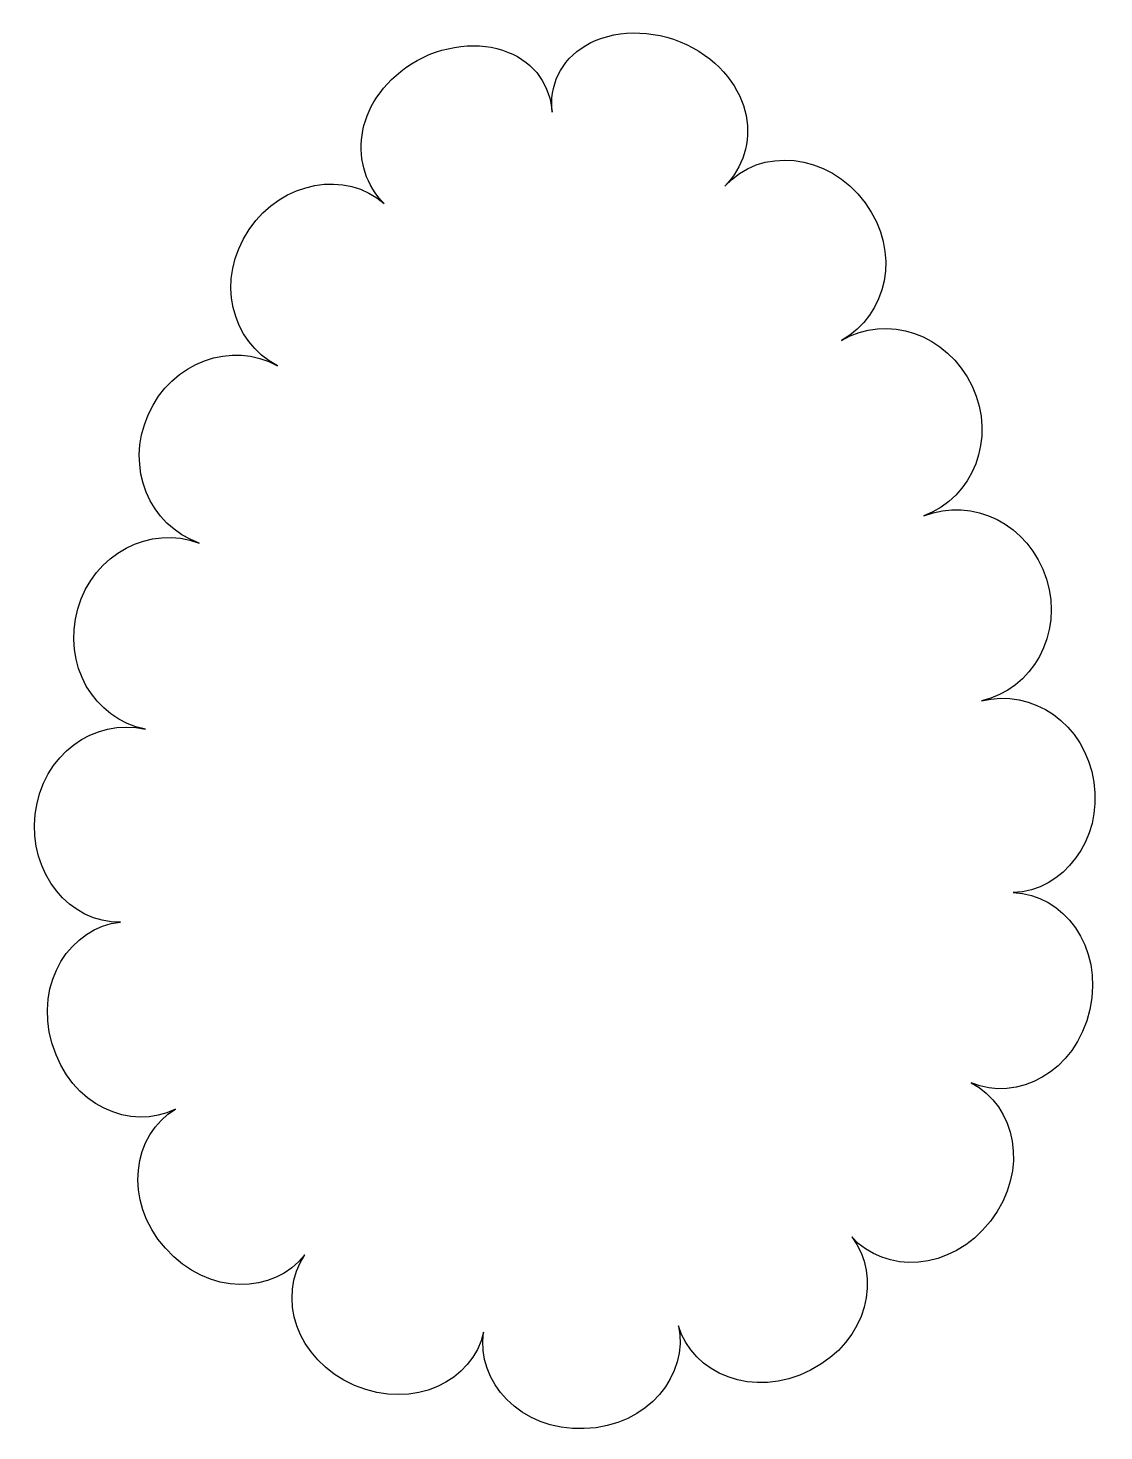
# Model space of a CAD drawing. Header units: centimetres. Extents: x -2.93 to 2.95, y -3.82 to 3.84.
import ezdxf

# ---------------------------------------------------------------- set-up
doc = ezdxf.new("R2010")
doc.units = ezdxf.units.CM
doc.header["$MEASUREMENT"] = 0
doc.layers.add('Layer 1', color=7, linetype='Continuous')

msp = doc.modelspace()

# ---------------------------------------------------------------- linework, layer by layer
at = {"layer": 'Layer 1', "color": 231}
msp.add_open_spline([(2.88981, -0.28075), (2.84205, 0.04196), (2.55278, 0.23252), (2.2759, 0.16349), (2.2759, 0.16349), (2.2759, 0.16349), (2.2759, 0.16349), (2.2759, 0.16349), (2.2759, 0.16349), (2.55517, 0.22569), (2.72477, 0.52764), (2.63097, 0.82802), (2.63097, 0.82802), (2.53776, 1.12838), (2.22804, 1.27988), (1.9621, 1.17399), (1.9621, 1.17399), (1.9621, 1.17399), (1.9621, 1.17399), (1.9621, 1.17399), (1.9621, 1.17399), (2.23033, 1.27363), (2.35945, 1.5932), (2.22504, 1.88101), (2.22504, 1.88101), (2.09063, 2.16967), (1.75731, 2.27844), (1.51159, 2.13115), (1.51159, 2.13115), (1.51159, 2.13115), (1.51159, 2.13115), (1.51159, 2.13115), (1.51159, 2.13115), (1.76107, 2.26958), (1.83983, 2.6115), (1.64002, 2.88341), (1.64002, 2.88341), (1.43896, 3.1585), (1.06341, 3.19006), (0.87522, 2.97295), (0.87522, 2.97295), (0.87522, 2.97295), (0.87522, 2.97295), (0.87522, 2.97295), (0.87522, 2.97295), (0.97346, 3.07653), (1.01923, 3.21441), (0.99002, 3.35959), (0.99002, 3.35959), (0.96197, 3.50321), (0.85424, 3.65656), (0.66593, 3.74609), (0.66593, 3.74609), (0.47834, 3.83671), (0.25598, 3.82692), (0.1161, 3.74223), (0.1161, 3.74223), (-0.02741, 3.65844), (-0.08334, 3.51813), (-0.06911, 3.37666), (-0.06911, 3.37666), (-0.06911, 3.37666), (-0.06911, 3.37666), (-0.06911, 3.37666), (-0.06911, 3.37666), (-0.0793, 3.51834), (-0.15981, 3.64688), (-0.31181, 3.70593), (-0.31181, 3.70593), (-0.46101, 3.76714), (-0.67096, 3.74661), (-0.83727, 3.64109), (-0.83727, 3.64109), (-1.1666, 3.42836), (-1.17813, 3.07041), (-0.98671, 2.87904), (-0.98671, 2.87904), (-1.19261, 3.06028), (-1.54186, 3.00638), (-1.72342, 2.73751), (-1.72342, 2.73751), (-1.9099, 2.46234), (-1.82161, 2.12415), (-1.56861, 1.99252), (-1.56861, 1.99252), (-1.56861, 1.99252), (-1.56861, 1.99249), (-1.56861, 1.99249), (-1.56861, 1.99249), (-1.81811, 2.13243), (-2.1476, 2.01638), (-2.27505, 1.726), (-2.27505, 1.726), (-2.40284, 1.43647), (-2.2673, 1.11955), (-1.99729, 1.0253), (-1.99729, 1.0253), (-1.99729, 1.0253), (-1.99729, 1.0253), (-1.99729, 1.0253), (-1.99729, 1.0253), (-2.26523, 1.12582), (-2.57181, 0.96863), (-2.65936, 0.66618), (-2.65936, 0.66618), (-2.74739, 0.3635), (-2.57115, 0.06404), (-2.29045, 0.00864), (-2.29045, 0.00864), (-2.29045, 0.00864), (-2.29045, 0.00864), (-2.29045, 0.00864), (-2.29045, 0.00864), (-2.56853, 0.07127), (-2.85444, -0.12603), (-2.89227, -0.45555), (-2.89227, -0.45555), (-2.93135, -0.77596), (-2.70013, -1.05264), (-2.42708, -1.04417), (-2.42708, -1.04417), (-2.69539, -1.07236), (-2.90002, -1.36843), (-2.79982, -1.70804), (-2.79982, -1.70804), (-2.69954, -2.04837), (-2.36807, -2.18826), (-2.12611, -2.06496), (-2.12611, -2.06496), (-2.35778, -2.20429), (-2.41675, -2.56068), (-2.18146, -2.82503), (-2.18146, -2.82503), (-1.94609, -3.08914), (-1.58773, -3.07623), (-1.42017, -2.86099), (-1.42017, -2.86099), (-1.57143, -3.08594), (-1.47364, -3.43283), (-1.14799, -3.57341), (-1.14799, -3.57341), (-0.82176, -3.71248), (-0.50286, -3.54835), (-0.44317, -3.2821), (-0.44317, -3.2821), (-0.48368, -3.54973), (-0.24635, -3.82217), (0.10626, -3.80957), (0.10626, -3.80957), (0.45951, -3.7984), (0.67858, -3.51165), (0.6205, -3.24781), (0.6205, -3.24781), (0.69707, -3.50676), (1.0273, -3.6527), (1.34273, -3.49091), (1.34273, -3.49091), (1.65833, -3.32946), (1.73304, -2.97693), (1.56768, -2.76278), (1.56768, -2.76278), (1.74739, -2.96458), (2.10812, -2.95667), (2.32468, -2.67668), (2.32468, -2.67668), (2.54127, -2.39686), (2.46126, -2.04618), (2.21969, -1.92196), (2.21969, -1.92196), (2.46813, -2.02835), (2.79196, -1.86759), (2.86821, -1.52112), (2.86821, -1.52112), (2.9451, -1.17412), (2.72036, -0.89186), (2.44964, -0.88334), (2.44964, -0.88334), (2.72283, -0.87357), (2.93817, -0.59378), (2.88981, -0.28075)], degree=3, knots=[0, 0, 0, 0, 0.0217391, 0.0217391, 0.0217391, 0.0217391, 0.0434783, 0.0434783, 0.0434783, 0.0434783, 0.0652174, 0.0652174, 0.0652174, 0.0652174, 0.0869565, 0.0869565, 0.0869565, 0.0869565, 0.1086957, 0.1086957, 0.1086957, 0.1086957, 0.1304348, 0.1304348, 0.1304348, 0.1304348, 0.1521739, 0.1521739, 0.1521739, 0.1521739, 0.173913, 0.173913, 0.173913, 0.173913, 0.1956522, 0.1956522, 0.1956522, 0.1956522, 0.2173913, 0.2173913, 0.2173913, 0.2173913, 0.2391304, 0.2391304, 0.2391304, 0.2391304, 0.2608696, 0.2608696, 0.2608696, 0.2608696, 0.2826087, 0.2826087, 0.2826087, 0.2826087, 0.3043478, 0.3043478, 0.3043478, 0.3043478, 0.326087, 0.326087, 0.326087, 0.326087, 0.3478261, 0.3478261, 0.3478261, 0.3478261, 0.3695652, 0.3695652, 0.3695652, 0.3695652, 0.3913043, 0.3913043, 0.3913043, 0.3913043, 0.4130435, 0.4130435, 0.4130435, 0.4130435, 0.4347826, 0.4347826, 0.4347826, 0.4347826, 0.4565217, 0.4565217, 0.4565217, 0.4565217, 0.4782609, 0.4782609, 0.4782609, 0.4782609, 0.5, 0.5, 0.5, 0.5, 0.5217391, 0.5217391, 0.5217391, 0.5217391, 0.5434783, 0.5434783, 0.5434783, 0.5434783, 0.5652174, 0.5652174, 0.5652174, 0.5652174, 0.5869565, 0.5869565, 0.5869565, 0.5869565, 0.6086957, 0.6086957, 0.6086957, 0.6086957, 0.6304348, 0.6304348, 0.6304348, 0.6304348, 0.6521739, 0.6521739, 0.6521739, 0.6521739, 0.673913, 0.673913, 0.673913, 0.673913, 0.6956522, 0.6956522, 0.6956522, 0.6956522, 0.7173913, 0.7173913, 0.7173913, 0.7173913, 0.7391304, 0.7391304, 0.7391304, 0.7391304, 0.7608696, 0.7608696, 0.7608696, 0.7608696, 0.7826087, 0.7826087, 0.7826087, 0.7826087, 0.8043478, 0.8043478, 0.8043478, 0.8043478, 0.826087, 0.826087, 0.826087, 0.826087, 0.8478261, 0.8478261, 0.8478261, 0.8478261, 0.8695652, 0.8695652, 0.8695652, 0.8695652, 0.8913043, 0.8913043, 0.8913043, 0.8913043, 0.9130435, 0.9130435, 0.9130435, 0.9130435, 0.9347826, 0.9347826, 0.9347826, 0.9347826, 0.9565217, 0.9565217, 0.9565217, 0.9565217, 1, 1, 1, 1], dxfattribs=at)

doc.saveas('drawing.dxf')
